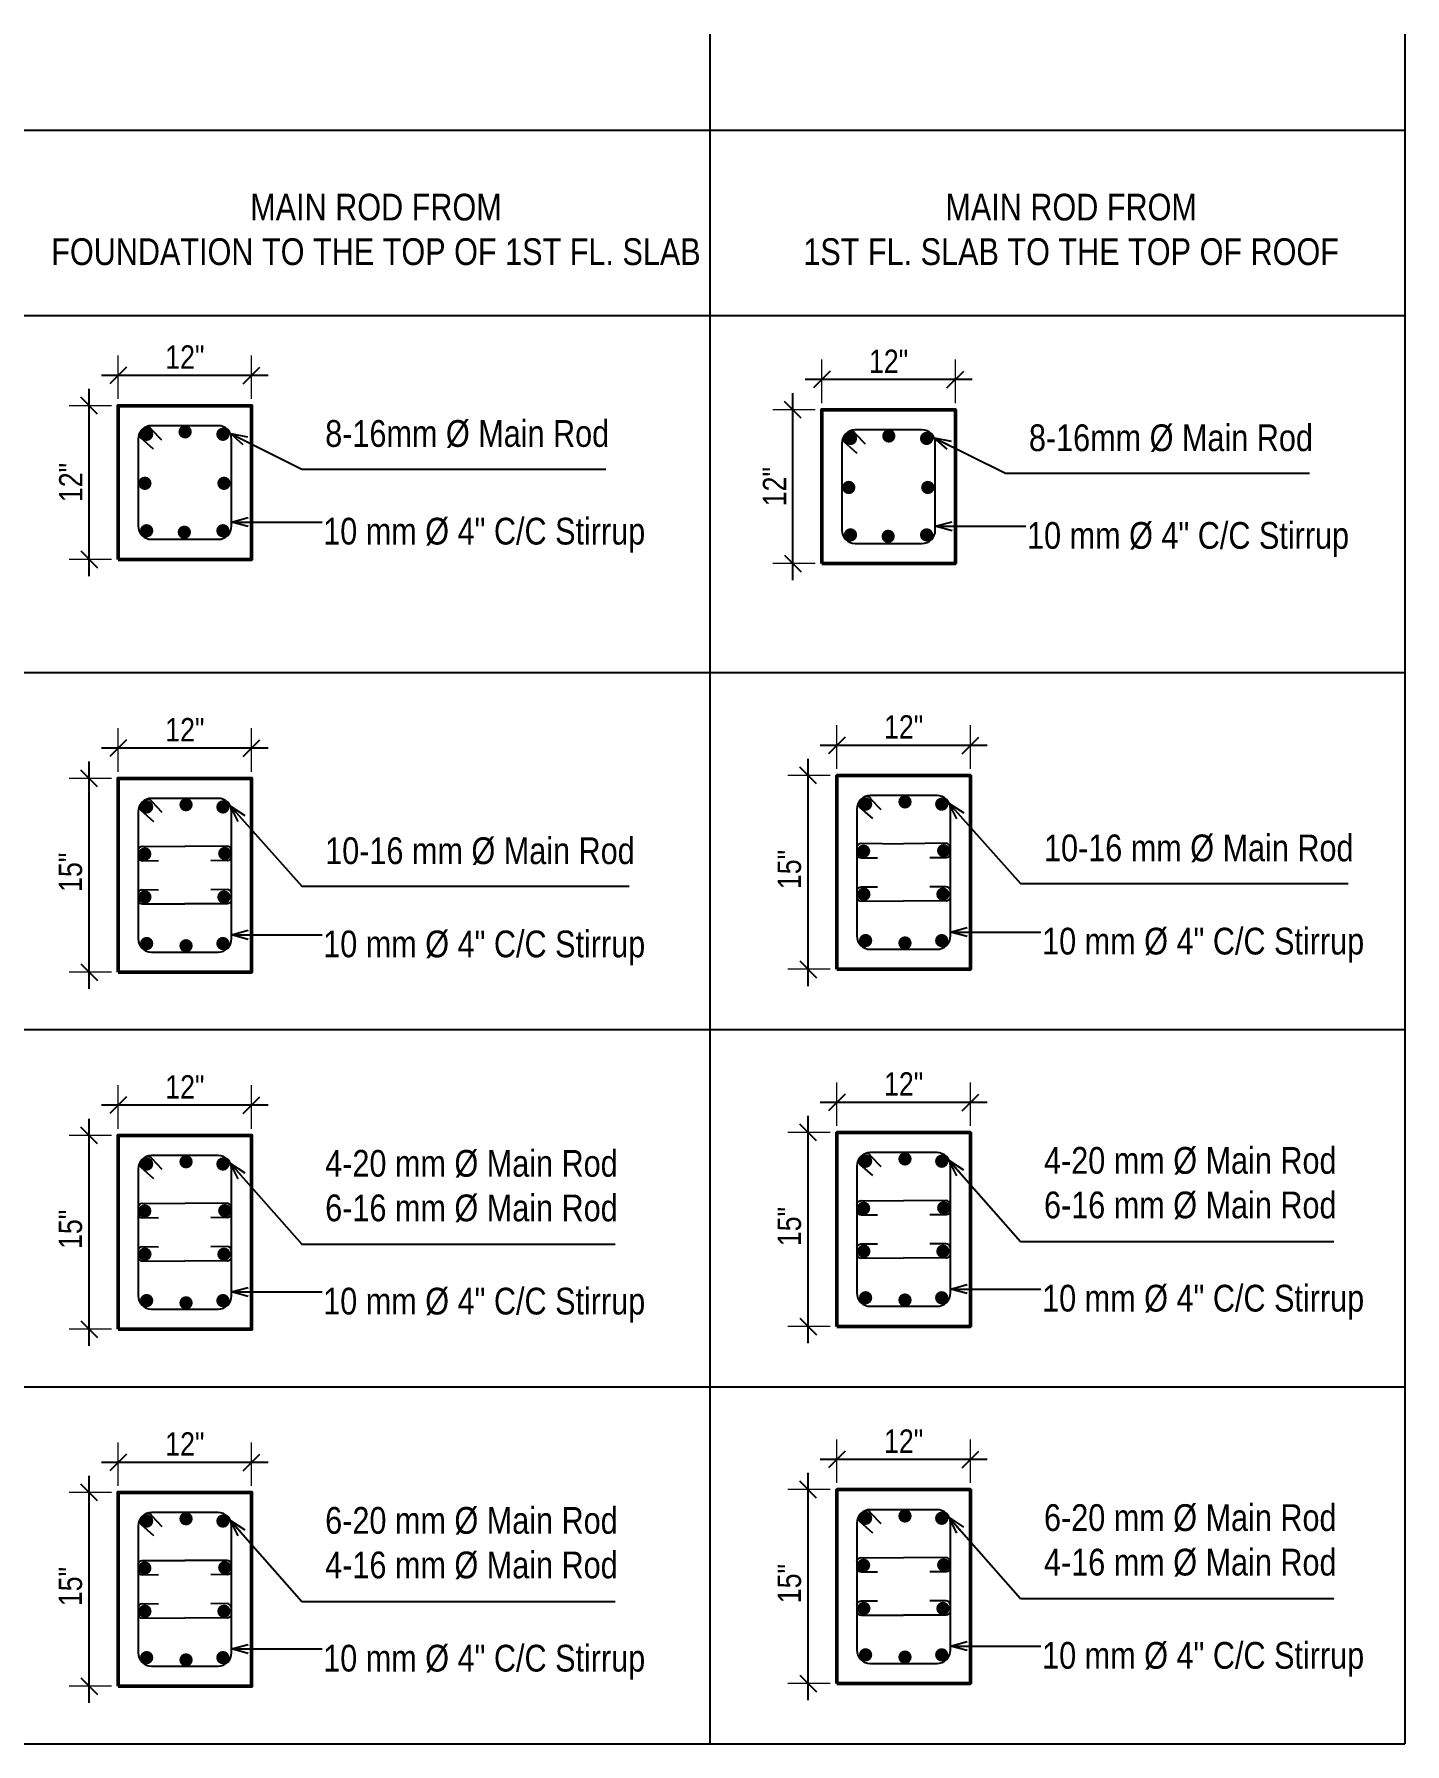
# Model space of a CAD drawing. Header units: inches. Extents: x -100787 to 3653, y -96809 to -8632.
# Drawn here: x -69077 to -68974.4, y -88966.3 to -88838.3 of the extents above; entities that cross this region are included whole.
import ezdxf

# ---------------------------------------------------------------- set-up
doc = ezdxf.new("R2010")
doc.units = ezdxf.units.IN
doc.header["$MEASUREMENT"] = 0
doc.header["$PDMODE"] = 99
doc.layers.add('Column', color=2, linetype='Continuous', lineweight=50)
doc.layers.add('DIM', color=7, linetype='Continuous', lineweight=15)
doc.layers.add('Rod', color=1, linetype='Continuous')
doc.layers.add('TEX', color=7, linetype='Continuous')
doc.styles.get("Standard").update_dxf_attribs({"font": 'ARIALN.TTF'})
doc.dimstyles.new('_20', dxfattribs={"dimscale": 0.25, "dimtxt": 7, "dimasz": 5, "dimexe": 6, "dimexo": 2, "dimgap": 2, "dimtad": 1, "dimdec": 1, "dimzin": 3, "dimdsep": 46, "dimlunit": 4, "dimtxsty": 'Standard', "dimblk": 'OBLIQUE', "dimcen": 0, "dimdle": 5, "dimclrt": 7, "dimazin": 0, "dimtfac": 0.0375, "dimtdec": 1, "dimtofl": 0, "dimtmove": 0, "dimatfit": 3, "dimldrblk": 'OPEN30', "dimfxl": 6, "dimtvp": 0.8, "dimtolj": 1, "dimtzin": 0, "dimlwe": -1, "dimarcsym": 0})

# ---------------------------------------------------------------- blocks, each defined once
blk = doc.blocks.new('_Oblique')
at = {"color": 0, "linetype": 'ByBlock', "lineweight": -2}
blk.add_line((-0.5, -0.5), (0.5, 0.5), dxfattribs=at)
blk = doc.blocks.new('*D565')
at = {"layer": 'Defpoints', "color": 0}
for p in [(-69072.87, -88866.13), (-69070.71, -88866.13), (-69070.71, -88877.63)]:
    blk.add_point(p, dxfattribs=at)
at = {"layer": 'DIM', "color": 0, "lineweight": -2}
blk.add_line((-69072.87, -88878.88), (-69072.87, -88864.88), dxfattribs=at)
at = {"layer": 'DIM', "color": 0}
for p, q in [((-69071.21, -88866.13), (-69074.37, -88866.13)), ((-69071.21, -88877.63), (-69074.37, -88877.63))]:
    blk.add_line(p, q, dxfattribs=at)
at = {"layer": 'DIM', "color": 0, "lineweight": -2, "xscale": 1.25, "yscale": 1.25, "zscale": 1.25}
for p, rotation in [((-69072.87, -88866.13), 90), ((-69072.87, -88877.63), 270)]:
    blk.add_blockref('_Oblique', p, dxfattribs=dict(at, rotation=rotation))
at = {"layer": 'DIM', "color": 7, "insert": (-69074.25, -88871.88), "char_height": 1.75, "attachment_point": 5, "rotation": 90}
blk.add_mtext('\\A1;12"', dxfattribs=at)
blk = doc.blocks.new('_Open30')
at = {"color": 0, "linetype": 'ByBlock', "lineweight": -2}
for p, q in [((-1, 0.27), (0, 0)), ((0, 0), (-1, -0.27)), ((0, 0), (-1, 0))]:
    blk.add_line(p, q, dxfattribs=at)
blk = doc.blocks.new('*D577')
at = {"layer": 'Defpoints', "color": 0}
for p in [(-69070.71, -88863.87), (-69070.71, -88866.13), (-69060.71, -88866.13)]:
    blk.add_point(p, dxfattribs=at)
at = {"layer": 'DIM', "color": 0}
for p, q in [((-69070.71, -88865.63), (-69070.71, -88862.37)), ((-69060.71, -88865.63), (-69060.71, -88862.37))]:
    blk.add_line(p, q, dxfattribs=at)
at = {"layer": 'DIM', "color": 0, "lineweight": -2}
blk.add_line((-69059.46, -88863.87), (-69071.96, -88863.87), dxfattribs=at)
at = {"layer": 'DIM', "color": 0, "lineweight": -2, "xscale": 1.25, "yscale": 1.25, "zscale": 1.25, "rotation": 180}
blk.add_blockref('_Oblique', (-69070.71, -88863.87), dxfattribs=at)
at = {"layer": 'DIM', "color": 0, "lineweight": -2, "xscale": 1.25, "yscale": 1.25, "zscale": 1.25}
blk.add_blockref('_Oblique', (-69060.71, -88863.87), dxfattribs=at)
at = {"layer": 'DIM', "color": 7, "insert": (-69065.71, -88862.49), "char_height": 1.75, "attachment_point": 5}
blk.add_mtext('\\A1;12"', dxfattribs=at)
blk = doc.blocks.new('*D566')
at = {"layer": 'Defpoints', "color": 0}
for p in [(-69020.18, -88866.44), (-69018.02, -88866.44), (-69018.02, -88877.94)]:
    blk.add_point(p, dxfattribs=at)
at = {"layer": 'DIM', "color": 0, "lineweight": -2}
blk.add_line((-69020.18, -88879.19), (-69020.18, -88865.19), dxfattribs=at)
at = {"layer": 'DIM', "color": 0}
for p, q in [((-69018.52, -88866.44), (-69021.68, -88866.44)), ((-69018.52, -88877.94), (-69021.68, -88877.94))]:
    blk.add_line(p, q, dxfattribs=at)
at = {"layer": 'DIM', "color": 0, "lineweight": -2, "xscale": 1.25, "yscale": 1.25, "zscale": 1.25}
for p, rotation in [((-69020.18, -88866.44), 90), ((-69020.18, -88877.94), 270)]:
    blk.add_blockref('_Oblique', p, dxfattribs=dict(at, rotation=rotation))
at = {"layer": 'DIM', "color": 7, "insert": (-69021.56, -88872.19), "char_height": 1.75, "attachment_point": 5, "rotation": 90}
blk.add_mtext('\\A1;12"', dxfattribs=at)
blk = doc.blocks.new('*D578')
at = {"layer": 'Defpoints', "color": 0}
for p in [(-69018.02, -88864.18), (-69018.02, -88866.44), (-69008.02, -88866.44)]:
    blk.add_point(p, dxfattribs=at)
at = {"layer": 'DIM', "color": 0}
for p, q in [((-69018.02, -88865.94), (-69018.02, -88862.68)), ((-69008.02, -88865.94), (-69008.02, -88862.68))]:
    blk.add_line(p, q, dxfattribs=at)
at = {"layer": 'DIM', "color": 0, "lineweight": -2}
blk.add_line((-69006.77, -88864.18), (-69019.27, -88864.18), dxfattribs=at)
at = {"layer": 'DIM', "color": 0, "lineweight": -2, "xscale": 1.25, "yscale": 1.25, "zscale": 1.25, "rotation": 180}
blk.add_blockref('_Oblique', (-69018.02, -88864.18), dxfattribs=at)
at = {"layer": 'DIM', "color": 0, "lineweight": -2, "xscale": 1.25, "yscale": 1.25, "zscale": 1.25}
blk.add_blockref('_Oblique', (-69008.02, -88864.18), dxfattribs=at)
at = {"layer": 'DIM', "color": 7, "insert": (-69013.02, -88862.81), "char_height": 1.75, "attachment_point": 5}
blk.add_mtext('\\A1;12"', dxfattribs=at)
blk = doc.blocks.new('*D567')
at = {"layer": 'Defpoints', "color": 0}
for p in [(-69072.87, -88894.02), (-69070.71, -88894.02), (-69070.71, -88908.52)]:
    blk.add_point(p, dxfattribs=at)
at = {"layer": 'DIM', "color": 0, "lineweight": -2}
blk.add_line((-69072.87, -88909.77), (-69072.87, -88892.77), dxfattribs=at)
at = {"layer": 'DIM', "color": 0}
for p, q in [((-69071.21, -88894.02), (-69074.37, -88894.02)), ((-69071.21, -88908.52), (-69074.37, -88908.52))]:
    blk.add_line(p, q, dxfattribs=at)
at = {"layer": 'DIM', "color": 0, "lineweight": -2, "xscale": 1.25, "yscale": 1.25, "zscale": 1.25}
for p, rotation in [((-69072.87, -88894.02), 90), ((-69072.87, -88908.52), 270)]:
    blk.add_blockref('_Oblique', p, dxfattribs=dict(at, rotation=rotation))
at = {"layer": 'DIM', "color": 7, "insert": (-69074.27, -88901.05), "char_height": 1.75, "attachment_point": 5, "rotation": 90}
blk.add_mtext('\\A1;15"', dxfattribs=at)
blk = doc.blocks.new('*D579')
at = {"layer": 'Defpoints', "color": 0}
for p in [(-69070.71, -88891.76), (-69070.71, -88894.02), (-69060.71, -88894.02)]:
    blk.add_point(p, dxfattribs=at)
at = {"layer": 'DIM', "color": 0}
for p, q in [((-69070.71, -88893.52), (-69070.71, -88890.26)), ((-69060.71, -88893.52), (-69060.71, -88890.26))]:
    blk.add_line(p, q, dxfattribs=at)
at = {"layer": 'DIM', "color": 0, "lineweight": -2}
blk.add_line((-69059.46, -88891.76), (-69071.96, -88891.76), dxfattribs=at)
at = {"layer": 'DIM', "color": 0, "lineweight": -2, "xscale": 1.25, "yscale": 1.25, "zscale": 1.25, "rotation": 180}
blk.add_blockref('_Oblique', (-69070.71, -88891.76), dxfattribs=at)
at = {"layer": 'DIM', "color": 0, "lineweight": -2, "xscale": 1.25, "yscale": 1.25, "zscale": 1.25}
blk.add_blockref('_Oblique', (-69060.71, -88891.76), dxfattribs=at)
at = {"layer": 'DIM', "color": 7, "insert": (-69065.71, -88890.38), "char_height": 1.75, "attachment_point": 5}
blk.add_mtext('\\A1;12"', dxfattribs=at)
blk = doc.blocks.new('*D569')
at = {"layer": 'Defpoints', "color": 0}
for p in [(-69019.05, -88893.81), (-69016.89, -88893.81), (-69016.89, -88908.31)]:
    blk.add_point(p, dxfattribs=at)
at = {"layer": 'DIM', "color": 0, "lineweight": -2}
blk.add_line((-69019.05, -88909.56), (-69019.05, -88892.56), dxfattribs=at)
at = {"layer": 'DIM', "color": 0}
for p, q in [((-69017.39, -88893.81), (-69020.55, -88893.81)), ((-69017.39, -88908.31), (-69020.55, -88908.31))]:
    blk.add_line(p, q, dxfattribs=at)
at = {"layer": 'DIM', "color": 0, "lineweight": -2, "xscale": 1.25, "yscale": 1.25, "zscale": 1.25}
for p, rotation in [((-69019.05, -88893.81), 90), ((-69019.05, -88908.31), 270)]:
    blk.add_blockref('_Oblique', p, dxfattribs=dict(at, rotation=rotation))
at = {"layer": 'DIM', "color": 7, "insert": (-69020.44, -88900.84), "char_height": 1.75, "attachment_point": 5, "rotation": 90}
blk.add_mtext('\\A1;15"', dxfattribs=at)
blk = doc.blocks.new('*D581')
at = {"layer": 'Defpoints', "color": 0}
for p in [(-69016.89, -88891.55), (-69016.89, -88893.81), (-69006.89, -88893.81)]:
    blk.add_point(p, dxfattribs=at)
at = {"layer": 'DIM', "color": 0}
for p, q in [((-69016.89, -88893.31), (-69016.89, -88890.05)), ((-69006.89, -88893.31), (-69006.89, -88890.05))]:
    blk.add_line(p, q, dxfattribs=at)
at = {"layer": 'DIM', "color": 0, "lineweight": -2}
blk.add_line((-69005.64, -88891.55), (-69018.14, -88891.55), dxfattribs=at)
at = {"layer": 'DIM', "color": 0, "lineweight": -2, "xscale": 1.25, "yscale": 1.25, "zscale": 1.25, "rotation": 180}
blk.add_blockref('_Oblique', (-69016.89, -88891.55), dxfattribs=at)
at = {"layer": 'DIM', "color": 0, "lineweight": -2, "xscale": 1.25, "yscale": 1.25, "zscale": 1.25}
blk.add_blockref('_Oblique', (-69006.89, -88891.55), dxfattribs=at)
at = {"layer": 'DIM', "color": 7, "insert": (-69011.89, -88890.17), "char_height": 1.75, "attachment_point": 5}
blk.add_mtext('\\A1;12"', dxfattribs=at)
blk = doc.blocks.new('*D570')
at = {"layer": 'Defpoints', "color": 0}
for p in [(-69072.87, -88920.74), (-69070.71, -88920.74), (-69070.71, -88935.24)]:
    blk.add_point(p, dxfattribs=at)
at = {"layer": 'DIM', "color": 0, "lineweight": -2}
blk.add_line((-69072.87, -88936.49), (-69072.87, -88919.49), dxfattribs=at)
at = {"layer": 'DIM', "color": 0}
for p, q in [((-69071.21, -88920.74), (-69074.37, -88920.74)), ((-69071.21, -88935.24), (-69074.37, -88935.24))]:
    blk.add_line(p, q, dxfattribs=at)
at = {"layer": 'DIM', "color": 0, "lineweight": -2, "xscale": 1.25, "yscale": 1.25, "zscale": 1.25}
for p, rotation in [((-69072.87, -88920.74), 90), ((-69072.87, -88935.24), 270)]:
    blk.add_blockref('_Oblique', p, dxfattribs=dict(at, rotation=rotation))
at = {"layer": 'DIM', "color": 7, "insert": (-69074.27, -88927.77), "char_height": 1.75, "attachment_point": 5, "rotation": 90}
blk.add_mtext('\\A1;15"', dxfattribs=at)
blk = doc.blocks.new('*D582')
at = {"layer": 'Defpoints', "color": 0}
for p in [(-69070.71, -88918.48), (-69070.71, -88920.74), (-69060.71, -88920.74)]:
    blk.add_point(p, dxfattribs=at)
at = {"layer": 'DIM', "color": 0}
for p, q in [((-69070.71, -88920.24), (-69070.71, -88916.98)), ((-69060.71, -88920.24), (-69060.71, -88916.98))]:
    blk.add_line(p, q, dxfattribs=at)
at = {"layer": 'DIM', "color": 0, "lineweight": -2}
blk.add_line((-69059.46, -88918.48), (-69071.96, -88918.48), dxfattribs=at)
at = {"layer": 'DIM', "color": 0, "lineweight": -2, "xscale": 1.25, "yscale": 1.25, "zscale": 1.25, "rotation": 180}
blk.add_blockref('_Oblique', (-69070.71, -88918.48), dxfattribs=at)
at = {"layer": 'DIM', "color": 0, "lineweight": -2, "xscale": 1.25, "yscale": 1.25, "zscale": 1.25}
blk.add_blockref('_Oblique', (-69060.71, -88918.48), dxfattribs=at)
at = {"layer": 'DIM', "color": 7, "insert": (-69065.71, -88917.11), "char_height": 1.75, "attachment_point": 5}
blk.add_mtext('\\A1;12"', dxfattribs=at)
blk = doc.blocks.new('*D572')
at = {"layer": 'Defpoints', "color": 0}
for p in [(-69019.05, -88920.53), (-69016.89, -88920.53), (-69016.89, -88935.03)]:
    blk.add_point(p, dxfattribs=at)
at = {"layer": 'DIM', "color": 0, "lineweight": -2}
blk.add_line((-69019.05, -88936.28), (-69019.05, -88919.28), dxfattribs=at)
at = {"layer": 'DIM', "color": 0}
for p, q in [((-69017.39, -88920.53), (-69020.55, -88920.53)), ((-69017.39, -88935.03), (-69020.55, -88935.03))]:
    blk.add_line(p, q, dxfattribs=at)
at = {"layer": 'DIM', "color": 0, "lineweight": -2, "xscale": 1.25, "yscale": 1.25, "zscale": 1.25}
for p, rotation in [((-69019.05, -88920.53), 90), ((-69019.05, -88935.03), 270)]:
    blk.add_blockref('_Oblique', p, dxfattribs=dict(at, rotation=rotation))
at = {"layer": 'DIM', "color": 7, "insert": (-69020.44, -88927.56), "char_height": 1.75, "attachment_point": 5, "rotation": 90}
blk.add_mtext('\\A1;15"', dxfattribs=at)
blk = doc.blocks.new('*D584')
at = {"layer": 'Defpoints', "color": 0}
for p in [(-69016.89, -88918.27), (-69016.89, -88920.53), (-69006.89, -88920.53)]:
    blk.add_point(p, dxfattribs=at)
at = {"layer": 'DIM', "color": 0}
for p, q in [((-69016.89, -88920.03), (-69016.89, -88916.77)), ((-69006.89, -88920.03), (-69006.89, -88916.77))]:
    blk.add_line(p, q, dxfattribs=at)
at = {"layer": 'DIM', "color": 0, "lineweight": -2}
blk.add_line((-69005.64, -88918.27), (-69018.14, -88918.27), dxfattribs=at)
at = {"layer": 'DIM', "color": 0, "lineweight": -2, "xscale": 1.25, "yscale": 1.25, "zscale": 1.25, "rotation": 180}
blk.add_blockref('_Oblique', (-69016.89, -88918.27), dxfattribs=at)
at = {"layer": 'DIM', "color": 0, "lineweight": -2, "xscale": 1.25, "yscale": 1.25, "zscale": 1.25}
blk.add_blockref('_Oblique', (-69006.89, -88918.27), dxfattribs=at)
at = {"layer": 'DIM', "color": 7, "insert": (-69011.89, -88916.89), "char_height": 1.75, "attachment_point": 5}
blk.add_mtext('\\A1;12"', dxfattribs=at)
blk = doc.blocks.new('*D573')
at = {"layer": 'Defpoints', "color": 0}
for p in [(-69072.87, -88947.46), (-69070.71, -88947.46), (-69070.71, -88961.96)]:
    blk.add_point(p, dxfattribs=at)
at = {"layer": 'DIM', "color": 0, "lineweight": -2}
blk.add_line((-69072.87, -88963.21), (-69072.87, -88946.21), dxfattribs=at)
at = {"layer": 'DIM', "color": 0}
for p, q in [((-69071.21, -88947.46), (-69074.37, -88947.46)), ((-69071.21, -88961.96), (-69074.37, -88961.96))]:
    blk.add_line(p, q, dxfattribs=at)
at = {"layer": 'DIM', "color": 0, "lineweight": -2, "xscale": 1.25, "yscale": 1.25, "zscale": 1.25}
for p, rotation in [((-69072.87, -88947.46), 90), ((-69072.87, -88961.96), 270)]:
    blk.add_blockref('_Oblique', p, dxfattribs=dict(at, rotation=rotation))
at = {"layer": 'DIM', "color": 7, "insert": (-69074.27, -88954.5), "char_height": 1.75, "attachment_point": 5, "rotation": 90}
blk.add_mtext('\\A1;15"', dxfattribs=at)
blk = doc.blocks.new('*D585')
at = {"layer": 'Defpoints', "color": 0}
for p in [(-69070.71, -88945.21), (-69070.71, -88947.46), (-69060.71, -88947.46)]:
    blk.add_point(p, dxfattribs=at)
at = {"layer": 'DIM', "color": 0}
for p, q in [((-69070.71, -88946.96), (-69070.71, -88943.71)), ((-69060.71, -88946.96), (-69060.71, -88943.71))]:
    blk.add_line(p, q, dxfattribs=at)
at = {"layer": 'DIM', "color": 0, "lineweight": -2}
blk.add_line((-69059.46, -88945.21), (-69071.96, -88945.21), dxfattribs=at)
at = {"layer": 'DIM', "color": 0, "lineweight": -2, "xscale": 1.25, "yscale": 1.25, "zscale": 1.25, "rotation": 180}
blk.add_blockref('_Oblique', (-69070.71, -88945.21), dxfattribs=at)
at = {"layer": 'DIM', "color": 0, "lineweight": -2, "xscale": 1.25, "yscale": 1.25, "zscale": 1.25}
blk.add_blockref('_Oblique', (-69060.71, -88945.21), dxfattribs=at)
at = {"layer": 'DIM', "color": 7, "insert": (-69065.71, -88943.83), "char_height": 1.75, "attachment_point": 5}
blk.add_mtext('\\A1;12"', dxfattribs=at)
blk = doc.blocks.new('*D575')
at = {"layer": 'Defpoints', "color": 0}
for p in [(-69019.05, -88947.25), (-69016.89, -88947.25), (-69016.89, -88961.75)]:
    blk.add_point(p, dxfattribs=at)
at = {"layer": 'DIM', "color": 0, "lineweight": -2}
blk.add_line((-69019.05, -88963), (-69019.05, -88946), dxfattribs=at)
at = {"layer": 'DIM', "color": 0}
for p, q in [((-69017.39, -88947.25), (-69020.55, -88947.25)), ((-69017.39, -88961.75), (-69020.55, -88961.75))]:
    blk.add_line(p, q, dxfattribs=at)
at = {"layer": 'DIM', "color": 0, "lineweight": -2, "xscale": 1.25, "yscale": 1.25, "zscale": 1.25}
for p, rotation in [((-69019.05, -88947.25), 90), ((-69019.05, -88961.75), 270)]:
    blk.add_blockref('_Oblique', p, dxfattribs=dict(at, rotation=rotation))
at = {"layer": 'DIM', "color": 7, "insert": (-69020.44, -88954.28), "char_height": 1.75, "attachment_point": 5, "rotation": 90}
blk.add_mtext('\\A1;15"', dxfattribs=at)
blk = doc.blocks.new('*D587')
at = {"layer": 'Defpoints', "color": 0}
for p in [(-69016.89, -88944.99), (-69016.89, -88947.25), (-69006.89, -88947.25)]:
    blk.add_point(p, dxfattribs=at)
at = {"layer": 'DIM', "color": 0}
for p, q in [((-69016.89, -88946.75), (-69016.89, -88943.49)), ((-69006.89, -88946.75), (-69006.89, -88943.49))]:
    blk.add_line(p, q, dxfattribs=at)
at = {"layer": 'DIM', "color": 0, "lineweight": -2}
blk.add_line((-69005.64, -88944.99), (-69018.14, -88944.99), dxfattribs=at)
at = {"layer": 'DIM', "color": 0, "lineweight": -2, "xscale": 1.25, "yscale": 1.25, "zscale": 1.25, "rotation": 180}
blk.add_blockref('_Oblique', (-69016.89, -88944.99), dxfattribs=at)
at = {"layer": 'DIM', "color": 0, "lineweight": -2, "xscale": 1.25, "yscale": 1.25, "zscale": 1.25}
blk.add_blockref('_Oblique', (-69006.89, -88944.99), dxfattribs=at)
at = {"layer": 'DIM', "color": 7, "insert": (-69011.89, -88943.62), "char_height": 1.75, "attachment_point": 5}
blk.add_mtext('\\A1;12"', dxfattribs=at)

msp = doc.modelspace()

# ---------------------------------------------------------------- hatches: boundary and pattern name
at = {"layer": 'Rod'}
for points in [[(-69068.07, -88868.27, -1), (-69069.07, -88868.27, -1)], [(-69065.19, -88868.09, 1), (-69066.19, -88868.09, 1)], [(-69063.36, -88868.27, 1), (-69062.36, -88868.27, 1)], [(-69015.37, -88868.58, -1), (-69016.37, -88868.58, -1)], [(-69012.5, -88868.4, 1), (-69013.5, -88868.4, 1)], [(-69010.67, -88868.58, 1), (-69009.67, -88868.58, 1)], [(-69068.2, -88871.94, 1), (-69069.2, -88871.94, 1)], [(-69063.28, -88871.94, -1), (-69062.28, -88871.94, -1)], [(-69015.5, -88872.25, 1), (-69016.5, -88872.25, 1)], [(-69010.58, -88872.25, -1), (-69009.58, -88872.25, -1)], [(-69068.07, -88875.49, 1), (-69069.07, -88875.49, 1)], [(-69065.25, -88875.6, 1), (-69066.25, -88875.6, 1)], [(-69063.36, -88875.49, -1), (-69062.36, -88875.49, -1)], [(-69015.37, -88875.8, 1), (-69016.37, -88875.8, 1)], [(-69012.55, -88875.91, 1), (-69013.55, -88875.91, 1)], [(-69010.67, -88875.8, -1), (-69009.67, -88875.8, -1)], [(-69068.07, -88896.16, -1), (-69069.07, -88896.16, -1)], [(-69066.12, -88895.99, -1), (-69065.12, -88895.99, -1)], [(-69063.36, -88896.16, 1), (-69062.36, -88896.16, 1)], [(-69014.24, -88895.95, -1), (-69015.24, -88895.95, -1)], [(-69012.29, -88895.78, -1), (-69011.29, -88895.78, -1)], [(-69009.54, -88895.95, 1), (-69008.54, -88895.95, 1)], [(-69068.21, -88899.68, 1), (-69069.21, -88899.68, 1)], [(-69062.22, -88899.64, 1), (-69063.22, -88899.64, 1)], [(-69014.39, -88899.47, 1), (-69015.39, -88899.47, 1)], [(-69008.39, -88899.43, 1), (-69009.39, -88899.43, 1)], [(-69014.37, -88902.69, 1), (-69015.37, -88902.69, 1)], [(-69009.45, -88902.69, -1), (-69008.45, -88902.69, -1)], [(-69068.2, -88902.9, 1), (-69069.2, -88902.9, 1)], [(-69063.28, -88902.9, -1), (-69062.28, -88902.9, -1)], [(-69068.07, -88906.38, 1), (-69069.07, -88906.38, 1)], [(-69066.12, -88906.55, 1), (-69065.12, -88906.55, 1)], [(-69063.36, -88906.38, -1), (-69062.36, -88906.38, -1)], [(-69014.24, -88906.16, 1), (-69015.24, -88906.16, 1)], [(-69012.29, -88906.34, 1), (-69011.29, -88906.34, 1)], [(-69009.54, -88906.16, -1), (-69008.54, -88906.16, -1)], [(-69068.07, -88922.88, -1), (-69069.07, -88922.88, -1)], [(-69066.12, -88922.71, -1), (-69065.12, -88922.71, -1)], [(-69063.36, -88922.88, 1), (-69062.36, -88922.88, 1)], [(-69014.24, -88922.67, -1), (-69015.24, -88922.67, -1)], [(-69012.29, -88922.5, -1), (-69011.29, -88922.5, -1)], [(-69009.54, -88922.67, 1), (-69008.54, -88922.67, 1)], [(-69068.21, -88926.4, 1), (-69069.21, -88926.4, 1)], [(-69062.22, -88926.37, 1), (-69063.22, -88926.37, 1)], [(-69014.39, -88926.19, 1), (-69015.39, -88926.19, 1)], [(-69008.39, -88926.16, 1), (-69009.39, -88926.16, 1)], [(-69068.2, -88929.63, 1), (-69069.2, -88929.63, 1)], [(-69063.28, -88929.63, -1), (-69062.28, -88929.63, -1)], [(-69014.37, -88929.41, 1), (-69015.37, -88929.41, 1)], [(-69009.45, -88929.41, -1), (-69008.45, -88929.41, -1)], [(-69068.07, -88933.1, 1), (-69069.07, -88933.1, 1)], [(-69066.12, -88933.27, 1), (-69065.12, -88933.27, 1)], [(-69063.36, -88933.1, -1), (-69062.36, -88933.1, -1)], [(-69014.24, -88932.89, 1), (-69015.24, -88932.89, 1)], [(-69012.29, -88933.06, 1), (-69011.29, -88933.06, 1)], [(-69009.54, -88932.89, -1), (-69008.54, -88932.89, -1)], [(-69068.07, -88949.6, -1), (-69069.07, -88949.6, -1)], [(-69066.12, -88949.43, -1), (-69065.12, -88949.43, -1)], [(-69063.36, -88949.6, 1), (-69062.36, -88949.6, 1)], [(-69014.24, -88949.39, -1), (-69015.24, -88949.39, -1)], [(-69012.29, -88949.22, -1), (-69011.29, -88949.22, -1)], [(-69009.54, -88949.39, 1), (-69008.54, -88949.39, 1)], [(-69068.21, -88953.12, 1), (-69069.21, -88953.12, 1)], [(-69062.22, -88953.09, 1), (-69063.22, -88953.09, 1)], [(-69014.39, -88952.91, 1), (-69015.39, -88952.91, 1)], [(-69008.39, -88952.88, 1), (-69009.39, -88952.88, 1)], [(-69068.2, -88956.35, 1), (-69069.2, -88956.35, 1)], [(-69063.28, -88956.35, -1), (-69062.28, -88956.35, -1)], [(-69014.37, -88956.14, 1), (-69015.37, -88956.14, 1)], [(-69009.45, -88956.14, -1), (-69008.45, -88956.14, -1)], [(-69068.07, -88959.82, 1), (-69069.07, -88959.82, 1)], [(-69066.12, -88959.99, 1), (-69065.12, -88959.99, 1)], [(-69063.36, -88959.82, -1), (-69062.36, -88959.82, -1)], [(-69014.24, -88959.61, 1), (-69015.24, -88959.61, 1)], [(-69012.29, -88959.78, 1), (-69011.29, -88959.78, 1)], [(-69009.54, -88959.61, -1), (-69008.54, -88959.61, -1)]]:
    msp.add_hatch(color=256, dxfattribs=at).paths.add_polyline_path(points)

# ---------------------------------------------------------------- linework, layer by layer
at = {"layer": 'Column'}
for points in [[(-69070.71, -88877.63), (-69060.71, -88877.63), (-69060.71, -88866.13), (-69070.71, -88866.13)], [(-69018.02, -88877.94), (-69008.02, -88877.94), (-69008.02, -88866.44), (-69018.02, -88866.44)], [(-69070.71, -88908.52), (-69060.71, -88908.52), (-69060.71, -88894.02), (-69070.71, -88894.02)], [(-69016.89, -88908.31), (-69006.89, -88908.31), (-69006.89, -88893.81), (-69016.89, -88893.81)], [(-69070.71, -88935.24), (-69060.71, -88935.24), (-69060.71, -88920.74), (-69070.71, -88920.74)], [(-69016.89, -88935.03), (-69006.89, -88935.03), (-69006.89, -88920.53), (-69016.89, -88920.53)], [(-69070.71, -88961.96), (-69060.71, -88961.96), (-69060.71, -88947.46), (-69070.71, -88947.46)], [(-69016.89, -88961.75), (-69006.89, -88961.75), (-69006.89, -88947.25), (-69016.89, -88947.25)]]:
    msp.add_lwpolyline(points, close=True, dxfattribs=at)
at = {"layer": 'Rod'}
for points in [[(-69068.21, -88876.13), (-69063.21, -88876.13, 0.414214), (-69062.21, -88875.13), (-69062.21, -88868.63, 0.414214), (-69063.21, -88867.63), (-69068.21, -88867.63, 0.414214), (-69069.21, -88868.63), (-69069.21, -88875.13, 0.414214)], [(-69015.52, -88876.44), (-69010.52, -88876.44, 0.414214), (-69009.52, -88875.44), (-69009.52, -88868.94, 0.414214), (-69010.52, -88867.94), (-69015.52, -88867.94, 0.414214), (-69016.52, -88868.94), (-69016.52, -88875.44, 0.414214)], [(-69068.21, -88907.02), (-69063.21, -88907.02, 0.414214), (-69062.21, -88906.02), (-69062.21, -88896.52, 0.414214), (-69063.21, -88895.52), (-69068.21, -88895.52, 0.414214), (-69069.21, -88896.52), (-69069.21, -88906.02, 0.414214)], [(-69014.39, -88906.81), (-69009.39, -88906.81, 0.414214), (-69008.39, -88905.81), (-69008.39, -88896.31, 0.414214), (-69009.39, -88895.31), (-69014.39, -88895.31, 0.414214), (-69015.39, -88896.31), (-69015.39, -88905.81, 0.414214)], [(-69068.21, -88933.74), (-69063.21, -88933.74, 0.414214), (-69062.21, -88932.74), (-69062.21, -88923.24, 0.414214), (-69063.21, -88922.24), (-69068.21, -88922.24, 0.414214), (-69069.21, -88923.24), (-69069.21, -88932.74, 0.414214)], [(-69014.39, -88933.53), (-69009.39, -88933.53, 0.414214), (-69008.39, -88932.53), (-69008.39, -88923.03, 0.414214), (-69009.39, -88922.03), (-69014.39, -88922.03, 0.414214), (-69015.39, -88923.03), (-69015.39, -88932.53, 0.414214)], [(-69068.21, -88960.46), (-69063.21, -88960.46, 0.414214), (-69062.21, -88959.46), (-69062.21, -88949.96, 0.414214), (-69063.21, -88948.96), (-69068.21, -88948.96, 0.414214), (-69069.21, -88949.96), (-69069.21, -88959.46, 0.414214)], [(-69014.39, -88960.25), (-69009.39, -88960.25, 0.414214), (-69008.39, -88959.25), (-69008.39, -88949.75, 0.414214), (-69009.39, -88948.75), (-69014.39, -88948.75, 0.414214), (-69015.39, -88949.75), (-69015.39, -88959.25, 0.414214)]]:
    msp.add_lwpolyline(points, format="xyb", close=True, dxfattribs=at)
for points in [[(-69068.56, -88867.7, -0.303258), (-69068.22, -88867.89), (-69067.47, -88868.68)], [(-69069.05, -88868.12, 0.262444), (-69069.03, -88868.52), (-69068.08, -88869.37)], [(-69016.36, -88868.43, 0.262444), (-69016.34, -88868.84), (-69015.39, -88869.68)], [(-69015.87, -88868.01, -0.303258), (-69015.52, -88868.2), (-69014.77, -88868.99)], [(-69068.53, -88895.57, -0.303258), (-69068.19, -88895.76), (-69067.43, -88896.55)], [(-69015.2, -88895.78, 0.262444), (-69015.18, -88896.19), (-69014.23, -88897.03)], [(-69014.71, -88895.36, -0.303258), (-69014.36, -88895.55), (-69013.61, -88896.34)], [(-69069.02, -88896, 0.262444), (-69069, -88896.4), (-69068.05, -88897.24)], [(-69069.21, -88899.34, -0.303258), (-69068.91, -88899.1), (-69065.72, -88899.12)], [(-69062.23, -88899.34, 0.303258), (-69062.54, -88899.1), (-69065.72, -88899.12)], [(-69015.39, -88899.13, -0.303258), (-69015.08, -88898.88), (-69011.9, -88898.91)], [(-69015.39, -88899.72, 0.303258), (-69015.08, -88899.97), (-69013.86, -88899.96)], [(-69008.41, -88899.13, 0.303258), (-69008.71, -88898.88), (-69011.9, -88898.91)], [(-69008.41, -88899.72, -0.303258), (-69008.71, -88899.97), (-69009.94, -88899.96)], [(-69069.21, -88899.93, 0.303258), (-69068.91, -88900.18), (-69067.68, -88900.17)], [(-69062.23, -88899.93, -0.303258), (-69062.54, -88900.18), (-69063.76, -88900.17)], [(-69015.39, -88902.37, -0.303258), (-69015.08, -88902.13), (-69013.86, -88902.14)], [(-69008.4, -88902.37, 0.303258), (-69008.71, -88902.13), (-69009.93, -88902.14)], [(-69069.21, -88902.59, -0.303258), (-69068.91, -88902.34), (-69067.68, -88902.35)], [(-69069.21, -88903.17, 0.303258), (-69068.91, -88903.42), (-69065.72, -88903.4)], [(-69062.23, -88903.17, -0.303258), (-69062.53, -88903.42), (-69065.72, -88903.4)], [(-69062.23, -88902.59, 0.303258), (-69062.53, -88902.34), (-69063.76, -88902.35)], [(-69015.39, -88902.96, 0.303258), (-69015.08, -88903.21), (-69011.9, -88903.19)], [(-69008.4, -88902.96, -0.303258), (-69008.71, -88903.21), (-69011.9, -88903.19)], [(-69069.02, -88922.72, 0.262444), (-69069, -88923.12), (-69068.05, -88923.97)], [(-69068.53, -88922.29, -0.303258), (-69068.19, -88922.48), (-69067.43, -88923.27)], [(-69015.2, -88922.51, 0.262444), (-69015.18, -88922.91), (-69014.23, -88923.75)], [(-69014.71, -88922.08, -0.303258), (-69014.36, -88922.27), (-69013.61, -88923.06)], [(-69069.21, -88926.07, -0.303258), (-69068.91, -88925.82), (-69065.72, -88925.84)], [(-69062.23, -88926.07, 0.303258), (-69062.54, -88925.82), (-69065.72, -88925.84)], [(-69015.39, -88925.85, -0.303258), (-69015.08, -88925.61), (-69011.9, -88925.63)], [(-69015.39, -88926.44, 0.303258), (-69015.08, -88926.69), (-69013.86, -88926.68)], [(-69008.41, -88925.85, 0.303258), (-69008.71, -88925.61), (-69011.9, -88925.63)], [(-69008.41, -88926.44, -0.303258), (-69008.71, -88926.69), (-69009.94, -88926.68)], [(-69069.21, -88926.65, 0.303258), (-69068.91, -88926.9), (-69067.68, -88926.89)], [(-69062.23, -88926.65, -0.303258), (-69062.54, -88926.9), (-69063.76, -88926.89)], [(-69069.21, -88929.31, -0.303258), (-69068.91, -88929.06), (-69067.68, -88929.07)], [(-69062.23, -88929.31, 0.303258), (-69062.53, -88929.06), (-69063.76, -88929.07)], [(-69015.39, -88929.1, -0.303258), (-69015.08, -88928.85), (-69013.86, -88928.86)], [(-69008.4, -88929.1, 0.303258), (-69008.71, -88928.85), (-69009.93, -88928.86)], [(-69069.21, -88929.89, 0.303258), (-69068.91, -88930.14), (-69065.72, -88930.12)], [(-69062.23, -88929.89, -0.303258), (-69062.53, -88930.14), (-69065.72, -88930.12)], [(-69015.39, -88929.68, 0.303258), (-69015.08, -88929.93), (-69011.9, -88929.91)], [(-69008.4, -88929.68, -0.303258), (-69008.71, -88929.93), (-69011.9, -88929.91)], [(-69069.02, -88949.44, 0.262444), (-69069, -88949.84), (-69068.05, -88950.69)], [(-69068.53, -88949.01, -0.303258), (-69068.19, -88949.2), (-69067.43, -88950)], [(-69015.2, -88949.23, 0.262444), (-69015.18, -88949.63), (-69014.23, -88950.48)], [(-69014.71, -88948.8, -0.303258), (-69014.36, -88948.99), (-69013.61, -88949.78)], [(-69069.21, -88952.79, -0.303258), (-69068.91, -88952.54), (-69065.72, -88952.56)], [(-69069.21, -88953.37, 0.303258), (-69068.91, -88953.62), (-69067.68, -88953.61)], [(-69062.23, -88952.79, 0.303258), (-69062.54, -88952.54), (-69065.72, -88952.56)], [(-69062.23, -88953.37, -0.303258), (-69062.54, -88953.62), (-69063.76, -88953.61)], [(-69015.39, -88952.58, -0.303258), (-69015.08, -88952.33), (-69011.9, -88952.35)], [(-69015.39, -88953.16, 0.303258), (-69015.08, -88953.41), (-69013.86, -88953.4)], [(-69008.41, -88952.58, 0.303258), (-69008.71, -88952.33), (-69011.9, -88952.35)], [(-69008.41, -88953.16, -0.303258), (-69008.71, -88953.41), (-69009.94, -88953.4)], [(-69069.21, -88956.03, -0.303258), (-69068.91, -88955.78), (-69067.68, -88955.79)], [(-69062.23, -88956.03, 0.303258), (-69062.53, -88955.78), (-69063.76, -88955.79)], [(-69015.39, -88955.82, -0.303258), (-69015.08, -88955.57), (-69013.86, -88955.58)], [(-69008.4, -88955.82, 0.303258), (-69008.71, -88955.57), (-69009.93, -88955.58)], [(-69069.21, -88956.62, 0.303258), (-69068.91, -88956.86), (-69065.72, -88956.84)], [(-69062.23, -88956.62, -0.303258), (-69062.53, -88956.86), (-69065.72, -88956.84)], [(-69015.39, -88956.4, 0.303258), (-69015.08, -88956.65), (-69011.9, -88956.63)], [(-69008.4, -88956.4, -0.303258), (-69008.71, -88956.65), (-69011.9, -88956.63)]]:
    msp.add_lwpolyline(points, format="xyb", dxfattribs=at)
at = {"layer": 'TEX'}
for p, q in [((-69026.41, -88838.33), (-69026.41, -88912.82)), ((-69026.41, -88838.33), (-69026.41, -88966.27)), ((-68974.37, -88838.33), (-68974.37, -88912.82)), ((-68974.37, -88838.33), (-68974.37, -88912.82)), ((-68974.37, -88838.33), (-68974.37, -88966.27)), ((-69148.81, -88845.51), (-69026.41, -88845.51)), ((-69096.77, -88845.51), (-68974.37, -88845.51)), ((-69026.41, -88845.51), (-69026.41, -88859.38)), ((-69026.41, -88845.51), (-69026.41, -88859.38)), ((-68974.37, -88845.51), (-68974.37, -88859.38)), ((-68974.37, -88845.51), (-68974.37, -88859.38)), ((-68974.37, -88845.51), (-68974.37, -88859.38)), ((-69148.81, -88859.38), (-69026.41, -88859.38)), ((-69148.81, -88859.38), (-69026.41, -88859.38)), ((-69148.81, -88859.38), (-69026.41, -88859.38)), ((-69148.81, -88859.38), (-69026.41, -88859.38)), ((-69096.77, -88859.38), (-68974.37, -88859.38)), ((-69096.77, -88859.38), (-68974.37, -88859.38)), ((-69096.77, -88859.38), (-68974.37, -88859.38)), ((-69096.77, -88859.38), (-68974.37, -88859.38)), ((-69026.41, -88865.05), (-69026.41, -88966.27)), ((-68974.37, -88865.05), (-68974.37, -88966.27)), ((-69148.81, -88886.1), (-69026.41, -88886.1)), ((-69148.81, -88886.1), (-69026.41, -88886.1)), ((-69148.81, -88886.1), (-69026.41, -88886.1)), ((-69096.77, -88886.1), (-68974.37, -88886.1)), ((-69096.77, -88886.1), (-68974.37, -88886.1)), ((-69096.77, -88886.1), (-68974.37, -88886.1)), ((-69148.81, -88912.82), (-69026.41, -88912.82)), ((-69096.77, -88912.82), (-68974.37, -88912.82)), ((-69148.81, -88939.55), (-69026.41, -88939.55)), ((-69148.81, -88939.55), (-69026.41, -88939.55)), ((-69096.77, -88939.55), (-68974.37, -88939.55)), ((-69096.77, -88939.55), (-68974.37, -88939.55)), ((-69148.81, -88966.27), (-69026.41, -88966.27)), ((-69148.81, -88966.27), (-69026.41, -88966.27)), ((-69148.81, -88966.27), (-69026.41, -88966.27)), ((-69096.77, -88966.27), (-68974.37, -88966.27)), ((-69096.77, -88966.27), (-68974.37, -88966.27)), ((-69096.77, -88966.27), (-68974.37, -88966.27))]:
    msp.add_line(p, q, dxfattribs=at)

# ---------------------------------------------------------------- texts
at = {"layer": 'TEX', "char_height": 2}
for s, insert, width, attachment_point in [('MAIN ROD FROM\\PFOUNDATION TO THE TOP OF 1ST FL. SLAB', (-69051.4, -88852.95), 57.9349, 5), ('MAIN ROD FROM\\P1ST FL. SLAB TO THE TOP OF ROOF', (-68999.35, -88852.95), 57.9349, 5), ('8-16mm Ø Main Rod', (-69055.2, -88867.21), 29.4189, 1), ('8-16mm Ø Main Rod', (-69002.51, -88867.53), 29.4189, 1), ('10 mm Ø 4" C/C Stirrup', (-69055.35, -88874.52), 38.13, 1), ('10 mm Ø 4" C/C Stirrup', (-69002.65, -88874.84), 38.13, 1), ('\\P10-16 mm Ø Main Rod', (-69055.2, -88895.1), 29.4189, 1), ('\\P10-16 mm Ø Main Rod', (-69001.38, -88894.89), 29.4189, 1), ('10 mm Ø 4" C/C Stirrup', (-69055.35, -88905.41), 38.13, 1), ('10 mm Ø 4" C/C Stirrup', (-69001.52, -88905.2), 38.13, 1), ('4-20 mm Ø Main Rod\\P6-16 mm Ø Main Rod', (-69001.38, -88921.61), 29.4189, 1), ('4-20 mm Ø Main Rod\\P6-16 mm Ø Main Rod', (-69055.2, -88921.83), 29.4189, 1), ('10 mm Ø 4" C/C Stirrup', (-69055.35, -88932.14), 38.13, 1), ('10 mm Ø 4" C/C Stirrup', (-69001.52, -88931.92), 38.13, 1), ('6-20 mm Ø Main Rod\\P4-16 mm Ø Main Rod', (-69001.38, -88948.34), 29.4189, 1), ('6-20 mm Ø Main Rod\\P4-16 mm Ø Main Rod', (-69055.2, -88948.55), 29.4189, 1), ('10 mm Ø 4" C/C Stirrup', (-69001.52, -88958.65), 38.13, 1), ('10 mm Ø 4" C/C Stirrup', (-69055.35, -88958.86), 38.13, 1)]:
    msp.add_mtext(s, dxfattribs=dict(at, insert=insert, width=width, attachment_point=attachment_point))

# ---------------------------------------------------------------- dimensions: what is measured, and where the dimension line sits
at = {"layer": 'DIM'}
for base, p1, p2, picture, middle in [((-69070.71, -88863.87), (-69060.71, -88866.13), (-69070.71, -88866.13), '*D577', (-69065.71, -88862.49)), ((-69018.02, -88864.18), (-69008.02, -88866.44), (-69018.02, -88866.44), '*D578', (-69013.02, -88862.81)), ((-69070.71, -88891.76), (-69060.71, -88894.02), (-69070.71, -88894.02), '*D579', (-69065.71, -88890.38)), ((-69016.89, -88891.55), (-69006.89, -88893.81), (-69016.89, -88893.81), '*D581', (-69011.89, -88890.17)), ((-69070.71, -88918.48), (-69060.71, -88920.74), (-69070.71, -88920.74), '*D582', (-69065.71, -88917.11)), ((-69016.89, -88918.27), (-69006.89, -88920.53), (-69016.89, -88920.53), '*D584', (-69011.89, -88916.89)), ((-69070.71, -88945.21), (-69060.71, -88947.46), (-69070.71, -88947.46), '*D585', (-69065.71, -88943.83)), ((-69016.89, -88944.99), (-69006.89, -88947.25), (-69016.89, -88947.25), '*D587', (-69011.89, -88943.62))]:
    dim = msp.add_linear_dim(base=base, p1=p1, p2=p2, text='12"', dimstyle='_20', dxfattribs=at)
    dim.commit()
    dim.dimension.update_dxf_attribs({"geometry": picture, "text_midpoint": middle})
for base, p1, p2, text, picture, middle in [((-69072.87, -88866.13), (-69070.71, -88877.63), (-69070.71, -88866.13), '12"', '*D565', (-69072.87, -88871.88)), ((-69020.18, -88866.44), (-69018.02, -88877.94), (-69018.02, -88866.44), '12"', '*D566', (-69020.18, -88872.19)), ((-69072.87, -88894.02), (-69070.71, -88908.52), (-69070.71, -88894.02), '15"', '*D567', (-69072.87, -88901.05)), ((-69019.05, -88893.81), (-69016.89, -88908.31), (-69016.89, -88893.81), '15"', '*D569', (-69019.05, -88900.84)), ((-69072.87, -88920.74), (-69070.71, -88935.24), (-69070.71, -88920.74), '15"', '*D570', (-69072.87, -88927.77)), ((-69019.05, -88920.53), (-69016.89, -88935.03), (-69016.89, -88920.53), '15"', '*D572', (-69019.05, -88927.56)), ((-69072.87, -88947.46), (-69070.71, -88961.96), (-69070.71, -88947.46), '15"', '*D573', (-69072.87, -88954.5)), ((-69019.05, -88947.25), (-69016.89, -88961.75), (-69016.89, -88947.25), '15"', '*D575', (-69019.05, -88954.28))]:
    dim = msp.add_linear_dim(base=base, p1=p1, p2=p2, angle=90, text=text, dimstyle='_20', dxfattribs=at)
    dim.commit()
    dim.dimension.update_dxf_attribs({"geometry": picture, "text_midpoint": middle, "dimtype": 160})

# ---------------------------------------------------------------- leaders
at = {"layer": 'DIM', "annotation_type": 0, "has_hookline": 1, "hookline_direction": 0}
for points, text_width in [([(-69062.3, -88868.21), (-69056.95, -88870.87), (-69055.7, -88870.87)], 21.01), ([(-69009.61, -88868.53), (-69004.26, -88871.18), (-69003.01, -88871.18)], 21.01), ([(-69008.48, -88895.89), (-69003.13, -88901.88), (-69001.88, -88901.88)], 22.76), ([(-69062.3, -88896.1), (-69056.95, -88902.09), (-69055.7, -88902.09)], 22.76), ([(-69008.48, -88922.61), (-69003.13, -88928.68), (-69001.88, -88928.68)], 21.71), ([(-69062.3, -88922.83), (-69056.95, -88928.89), (-69055.7, -88928.89)], 21.71), ([(-69062.3, -88949.55), (-69056.95, -88955.61), (-69055.7, -88955.61)], 21.71), ([(-69008.48, -88949.34), (-69003.13, -88955.4), (-69001.88, -88955.4)], 21.71)]:
    msp.add_leader(points, dimstyle='_20', dxfattribs=dict(at, text_width=text_width))
at = {"layer": 'DIM'}
for points in [[(-69062.21, -88874.84), (-69055.44, -88874.84)], [(-69009.52, -88875.15), (-69002.74, -88875.15)], [(-69062.21, -88905.73), (-69055.44, -88905.73)], [(-69008.39, -88905.52), (-69001.61, -88905.52)], [(-69062.21, -88932.45), (-69055.44, -88932.45)], [(-69008.39, -88932.24), (-69001.61, -88932.24)], [(-69062.21, -88959.17), (-69055.44, -88959.17)], [(-69008.39, -88958.96), (-69001.61, -88958.96)]]:
    msp.add_leader(points, dimstyle='_20', dxfattribs=at)

doc.saveas('drawing.dxf')
